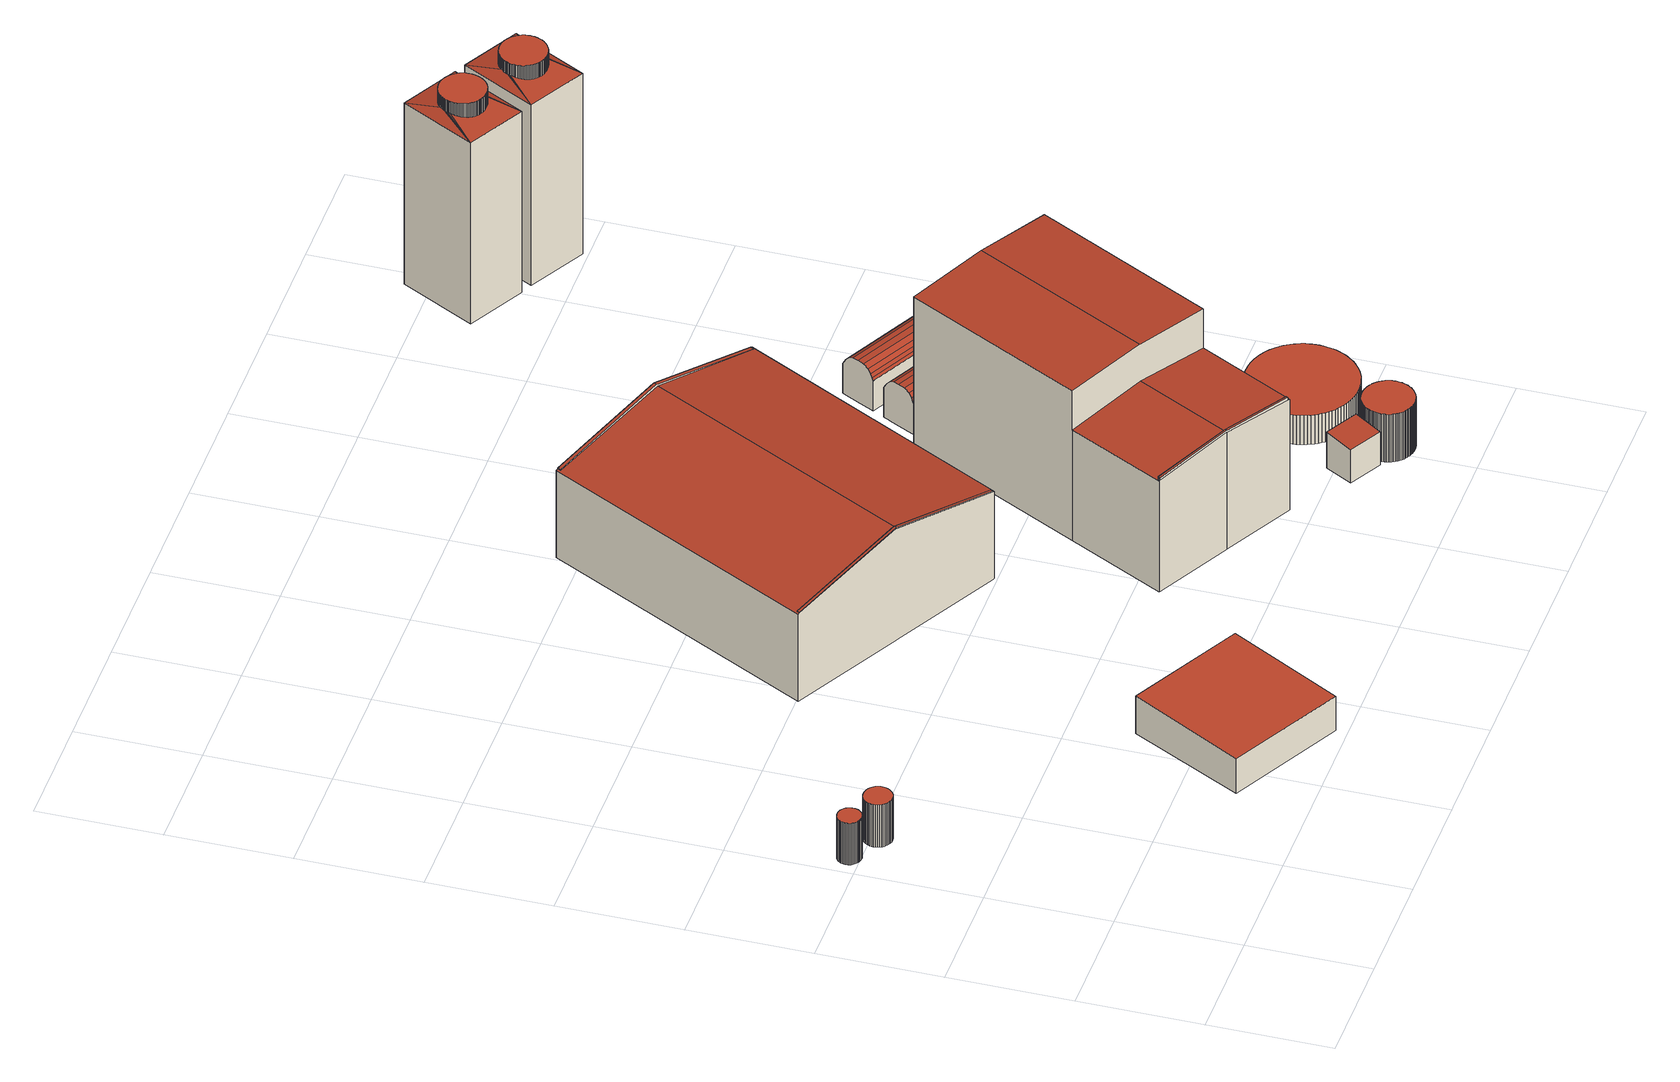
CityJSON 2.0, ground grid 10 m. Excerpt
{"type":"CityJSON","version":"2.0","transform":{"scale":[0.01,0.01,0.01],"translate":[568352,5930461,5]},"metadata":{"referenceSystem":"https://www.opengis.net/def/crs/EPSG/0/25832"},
"CityObjects":{
"building1":{"type":"Building","attributes":{"Grundfläche 2D":"2.774126","Grundhöhe NN":"5.499"},"geometry":[{"type":"Solid","lod":"3","boundaries":[[[[0,1,2,3,4,5,6,7,8,9,10,11,12,13,14,15,16,17,18,19,20,21,22,23,24,25,26,27,28,29,30,31,32,33,34,35,36,37,38,39,40,41,42,43,44,45,46,47,48,49]],[[50,51,5,4]],[[51,52,6,5]],[[52,53,7,6]],[[53,54,8,7]],[[55,50,4,3]],[[56,55,3,2]],[[54,57,9,8]],[[57,58,10,9]],[[58,59,11,10]],[[59,60,12,11]],[[60,61,13,12]],[[61,62,14,13]],[[62,63,15,14]],[[63,64,16,15]],[[64,65,17,16]],[[65,66,18,17]],[[66,67,19,18]],[[67,68,20,19]],[[68,69,21,20]],[[69,70,22,21]],[[70,71,23,22]],[[71,72,24,23]],[[72,73,25,24]],[[73,74,26,25]],[[74,75,27,26]],[[75,76,28,27]],[[76,77,29,28]],[[77,78,30,29]],[[78,79,31,30]],[[79,80,32,31]],[[80,81,33,32]],[[81,82,34,33]],[[82,83,35,34]],[[83,84,36,35]],[[84,85,37,36]],[[85,86,38,37]],[[86,87,39,38]],[[87,88,40,39]],[[88,89,41,40]],[[89,90,42,41]],[[90,91,43,42]],[[91,92,44,43]],[[92,93,45,44]],[[93,94,46,45]],[[94,95,47,46]],[[95,96,48,47]],[[96,97,49,48]],[[97,98,0,49]],[[98,99,1,0]],[[99,56,2,1]],[[95,94,93,92,91,90,89,88,87,86,85,84,83,82,81,80,79,78,77,76,75,74,73,72,71,70,69,68,67,66,65,64,63,62,61,60,59,58,57,54,53,52,51,50,55,56,99,98,97,96]]]],"semantics":{"surfaces":[{"type":"RoofSurface"},{"type":"WallSurface"},{"type":"GroundSurface"}],"values":[[0,1,1,1,1,1,1,1,1,1,1,1,1,1,1,1,1,1,1,1,1,1,1,1,1,1,1,1,1,1,1,1,1,1,1,1,1,1,1,1,1,1,1,1,1,1,1,1,1,1,1,2]]}}]},
"building2":{"type":"Building","attributes":{"Grundfläche 2D":"3.980240","Grundhöhe NN":"5.499"},"geometry":[{"type":"Solid","lod":"3","boundaries":[[[[100,101,102,103,104,105,106,107,108,109,110,111,112,113,114,115,116,117,118,119,120,121,122,123,124,125,126,127,128,129,130,131,132,133,134,135,136,137,138,139,140,141,142,143,144,145,146,147,148,149]],[[150,151,105,104]],[[151,152,106,105]],[[152,153,107,106]],[[153,154,108,107]],[[155,150,104,103]],[[156,157,102,101]],[[157,155,103,102]],[[154,158,109,108]],[[158,159,110,109]],[[159,160,111,110]],[[160,161,112,111]],[[161,162,113,112]],[[162,163,114,113]],[[163,164,115,114]],[[164,165,116,115]],[[165,166,117,116]],[[166,167,118,117]],[[167,168,119,118]],[[168,169,120,119]],[[169,170,121,120]],[[170,171,122,121]],[[171,172,123,122]],[[172,173,124,123]],[[173,174,125,124]],[[174,175,126,125]],[[175,176,127,126]],[[176,177,128,127]],[[177,178,129,128]],[[178,179,130,129]],[[179,180,131,130]],[[180,181,132,131]],[[181,182,133,132]],[[182,183,134,133]],[[183,184,135,134]],[[184,185,136,135]],[[185,186,137,136]],[[186,187,138,137]],[[187,188,139,138]],[[188,189,140,139]],[[189,190,141,140]],[[190,191,142,141]],[[191,192,143,142]],[[192,193,144,143]],[[193,194,145,144]],[[194,195,146,145]],[[195,196,147,146]],[[196,197,148,147]],[[197,198,149,148]],[[198,199,100,149]],[[199,156,101,100]],[[196,195,194,193,192,191,190,189,188,187,186,185,184,183,182,181,180,179,178,177,176,175,174,173,172,171,170,169,168,167,166,165,164,163,162,161,160,159,158,154,153,152,151,150,155,157,156,199,198,197]]]],"semantics":{"surfaces":[{"type":"RoofSurface"},{"type":"WallSurface"},{"type":"GroundSurface"}],"values":[[0,1,1,1,1,1,1,1,1,1,1,1,1,1,1,1,1,1,1,1,1,1,1,1,1,1,1,1,1,1,1,1,1,1,1,1,1,1,1,1,1,1,1,1,1,1,1,1,1,1,1,2]]}}]},
"building3":{"type":"Building","attributes":{"Grundfläche 2D":"108.499503","Grundhöhe NN":"5.353"},"geometry":[{"type":"Solid","lod":"3","boundaries":[[[[200,201,202,203]],[[204,205,203,202]],[[205,206,200,203]],[[206,207,201,200]],[[207,204,202,201]],[[207,206,205,204]]]],"semantics":{"surfaces":[{"type":"RoofSurface"},{"type":"WallSurface"},{"type":"GroundSurface"}],"values":[[0,1,1,1,1,2]]}}]},
"building4":{"type":"Building","attributes":{"Grundfläche 2D":"514.721057","Grundhöhe NN":"5.454"},"children":["building4-1","building4-2"],"geometry":[{"type":"Solid","lod":"3","boundaries":[[[[208,209,210,211,212,213,214,215,216,217]],[[218,219,217,216,215,214,220,221]],[[222,223,224,221,220,214,213,212,211,225,226]],[[218,221,224,227]],[[228,210,209,208,217,219,218,227,229]],[[211,210,228,225]],[[227,224,223,222,226,225,228,229]]]],"semantics":{"surfaces":[{"type":"RoofSurface"},{"type":"WallSurface"},{"type":"GroundSurface"}],"values":[[0,0,1,1,1,1,2]]}}]},
"building4-1":{"type":"BuildingInstallation","parents":["building4"],"geometry":[{"type":"MultiSurface","lod":"3","boundaries":[[[230,231,232,233]],[[234,235,236,233,237]],[[230,233,236]],[[212,213,214,220,234,237,233,232]],[[220,238,235,234]],[[239,240,231,230,236,235,238,215]],[[240,212,232,231]]],"semantics":{"surfaces":[{"type":"RoofSurface"},{"type":"WallSurface"}],"values":[0,0,0,1,1,1,1]}}]},
"building4-2":{"type":"BuildingInstallation","parents":["building4"],"geometry":[{"type":"MultiSurface","lod":"3","boundaries":[[[241,242,243,244]],[[245,246,242,241,247,248]],[[209,249,244,243]],[[250,248,247,241,244,249,216]],[[250,219,245,248]],[[246,245,219,217,208,209,243,242]]],"semantics":{"surfaces":[{"type":"RoofSurface"},{"type":"WallSurface"}],"values":[0,0,1,1,1,1]}}]},
"building5":{"type":"Building","attributes":{"Grundfläche 2D":"348.019200","Grundhöhe NN":"5.383"},"children":["building5-1"],"geometry":[{"type":"Solid","lod":"3","boundaries":[[[[251,252,253,254,255,256,257]],[[258,259,260,261,257,256,255]],[[262,263,264,265]],[[266,262,265,267,268]],[[261,268,267,265,264,252,251,257]],[[268,261,269,270,266]],[[263,262,266,270,271]],[[263,271,272,252,264]],[[253,252,272,273]],[[274,255,254,253,273,275]],[[276,260,259,258,255,274,277]],[[261,260,276,269]],[[270,269,276,277,274,275,273,272,271]]]],"semantics":{"surfaces":[{"type":"RoofSurface"},{"type":"WallSurface"},{"type":"GroundSurface"}],"values":[[0,0,0,0,1,1,1,1,1,1,1,1,2]]}}]},
"building5-1":{"type":"BuildingInstallation","parents":["building5"],"geometry":[{"type":"MultiSurface","lod":"3","boundaries":[[[278,279,280,281,282]],[[278,282,283]],[[284,278,283,285]],[[254,255,258,259,285,283,282,281]],[[259,286,284,285]],[[278,284,286,287]],[[278,287,256,279]],[[280,279,256,288]],[[288,254,281,280]]],"semantics":{"surfaces":[{"type":"RoofSurface"},{"type":"WallSurface"}],"values":[0,0,0,1,1,1,1,1,1]}}]},
"building6":{"type":"Building","attributes":{"Grundfläche 2D":"7.701813","Grundhöhe NN":"5.431"},"geometry":[{"type":"Solid","lod":"3","boundaries":[[[[289,290,291,292,293,294]],[[291,290,295,296]],[[292,291,296,297]],[[289,294,293,292,297,298]],[[290,289,298,295]],[[297,296,295,298]]]],"semantics":{"surfaces":[{"type":"RoofSurface"},{"type":"WallSurface"},{"type":"GroundSurface"}],"values":[[0,1,1,1,1,2]]}}]},
"building7":{"type":"Building","attributes":{"Grundfläche 2D":"13.019139","Grundhöhe NN":"5.458"},"geometry":[{"type":"Solid","lod":"3","boundaries":[[[[299,300,301,302,303,304,305,306,307,308,309,310,311,312,313,314,315,316,317,318,319,320,321,322,323,324,325,326,327,328,329,330,331,332,333,334,335,336,337,338,339,340,341,342,343,344,345,346,347,348,349,350,351,352,353,354,355,356,357,358,359,360,361,362,363,364,365,366,367,368,369,370,371,372,373,374,375,376,377,378,379,380,381,382,383,384,385,386,387,388,389,390,391,392,393,394,395,396,397,398]],[[399,400,303,302]],[[400,401,304,303]],[[401,402,305,304]],[[402,403,306,305]],[[404,405,395,394]],[[405,406,396,395]],[[406,407,397,396]],[[407,408,398,397]],[[408,409,299,398]],[[409,410,300,299]],[[411,399,302,301]],[[410,411,301,300]],[[403,412,307,306]],[[412,413,308,307]],[[413,414,309,308]],[[414,415,310,309]],[[415,416,311,310]],[[416,417,312,311]],[[417,418,313,312]],[[418,419,314,313]],[[419,420,315,314]],[[420,421,316,315]],[[421,422,317,316]],[[422,423,318,317]],[[423,424,319,318]],[[424,425,320,319]],[[425,426,321,320]],[[426,427,322,321]],[[427,428,323,322]],[[428,429,324,323]],[[429,430,325,324]],[[430,431,326,325]],[[431,432,327,326]],[[432,433,328,327]],[[433,434,329,328]],[[434,435,330,329]],[[435,436,331,330]],[[436,437,332,331]],[[437,438,333,332]],[[438,439,334,333]],[[439,440,335,334]],[[440,441,336,335]],[[441,442,337,336]],[[442,443,338,337]],[[443,444,339,338]],[[444,445,340,339]],[[445,446,341,340]],[[446,447,342,341]],[[447,448,343,342]],[[448,449,344,343]],[[449,450,345,344]],[[450,451,346,345]],[[451,452,347,346]],[[452,453,348,347]],[[453,454,349,348]],[[454,455,350,349]],[[455,456,351,350]],[[456,457,352,351]],[[457,458,353,352]],[[458,459,354,353]],[[459,460,355,354]],[[460,461,356,355]],[[461,462,357,356]],[[462,463,358,357]],[[463,464,359,358]],[[464,465,360,359]],[[465,466,361,360]],[[466,467,362,361]],[[467,468,363,362]],[[468,469,364,363]],[[469,470,365,364]],[[470,471,366,365]],[[471,472,367,366]],[[472,473,368,367]],[[473,474,369,368]],[[474,475,370,369]],[[475,476,371,370]],[[476,477,372,371]],[[477,478,373,372]],[[478,479,374,373]],[[479,480,375,374]],[[480,481,376,375]],[[481,482,377,376]],[[482,483,378,377]],[[483,484,379,378]],[[484,485,380,379]],[[485,486,381,380]],[[486,487,382,381]],[[487,488,383,382]],[[488,489,384,383]],[[489,490,385,384]],[[490,491,386,385]],[[491,492,387,386]],[[492,493,388,387]],[[493,494,389,388]],[[494,495,390,389]],[[495,496,391,390]],[[496,497,392,391]],[[497,498,393,392]],[[498,404,394,393]],[[406,405,404,498,497,496,495,494,493,492,491,490,489,488,487,486,485,484,483,482,481,480,479,478,477,476,475,474,473,472,471,470,469,468,467,466,465,464,463,462,461,460,459,458,457,456,455,454,453,452,451,450,449,448,447,446,445,444,443,442,441,440,439,438,437,436,435,434,433,432,431,430,429,428,427,426,425,424,423,422,421,420,419,418,417,416,415,414,413,412,403,402,401,400,399,411,410,409,408,407]]]],"semantics":{"surfaces":[{"type":"RoofSurface"},{"type":"WallSurface"},{"type":"GroundSurface"}],"values":[[0,1,1,1,1,1,1,1,1,1,1,1,1,1,1,1,1,1,1,1,1,1,1,1,1,1,1,1,1,1,1,1,1,1,1,1,1,1,1,1,1,1,1,1,1,1,1,1,1,1,1,1,1,1,1,1,1,1,1,1,1,1,1,1,1,1,1,1,1,1,1,1,1,1,1,1,1,1,1,1,1,1,1,1,1,1,1,1,1,1,1,1,1,1,1,1,1,1,1,1,1,2]]}}]},
"building8":{"type":"Building","attributes":{"Grundfläche 2D":"59.101547","Grundhöhe NN":"5.495"},"geometry":[{"type":"Solid","lod":"3","boundaries":[[[[499,500,501,502,503,504,505,506,507,508,509,510,511,512,513,514,515,516,517,518,519,520,521,522,523,524,525,526,527,528,529,530,531,532,533,534,535,536,537,538,539,540,541,542,543,544,545,546,547,548,549,550,551,552,553,554,555,556,557,558,559,560,561,562,563,564,565,566,567,568,569,570,571,572,573,574,575,576,577,578,579,580,581,582,583,584,585,586,587,588,589,590,591,592,593,594,595,596,597,598]],[[599,600,505,504]],[[600,601,506,505]],[[601,602,507,506]],[[603,604,595,594]],[[604,605,596,595]],[[605,606,597,596]],[[606,607,598,597]],[[607,608,499,598]],[[608,609,500,499]],[[609,610,501,500]],[[611,599,504,503]],[[610,612,502,501]],[[612,611,503,502]],[[602,613,508,507]],[[613,614,509,508]],[[614,615,510,509]],[[615,616,511,510]],[[616,617,512,511]],[[617,618,513,512]],[[618,619,514,513]],[[619,620,515,514]],[[620,621,516,515]],[[621,622,517,516]],[[622,623,518,517]],[[623,624,519,518]],[[624,625,520,519]],[[625,626,521,520]],[[626,627,522,521]],[[627,628,523,522]],[[628,629,524,523]],[[629,630,525,524]],[[630,631,526,525]],[[631,632,527,526]],[[632,633,528,527]],[[633,634,529,528]],[[634,635,530,529]],[[635,636,531,530]],[[636,637,532,531]],[[637,638,533,532]],[[638,639,534,533]],[[639,640,535,534]],[[640,641,536,535]],[[641,642,537,536]],[[642,643,538,537]],[[643,644,539,538]],[[644,645,540,539]],[[645,646,541,540]],[[646,647,542,541]],[[647,648,543,542]],[[648,649,544,543]],[[649,650,545,544]],[[650,651,546,545]],[[651,652,547,546]],[[652,653,548,547]],[[653,654,549,548]],[[654,655,550,549]],[[655,656,551,550]],[[656,657,552,551]],[[657,658,553,552]],[[658,659,554,553]],[[659,660,555,554]],[[660,661,556,555]],[[661,662,557,556]],[[662,663,558,557]],[[663,664,559,558]],[[664,665,560,559]],[[665,666,561,560]],[[666,667,562,561]],[[667,668,563,562]],[[668,669,564,563]],[[669,670,565,564]],[[670,671,566,565]],[[671,672,567,566]],[[672,673,568,567]],[[673,674,569,568]],[[674,675,570,569]],[[675,676,571,570]],[[676,677,572,571]],[[677,678,573,572]],[[678,679,574,573]],[[679,680,575,574]],[[680,681,576,575]],[[681,682,577,576]],[[682,683,578,577]],[[683,684,579,578]],[[684,685,580,579]],[[685,686,581,580]],[[686,687,582,581]],[[687,688,583,582]],[[688,689,584,583]],[[689,690,585,584]],[[690,691,586,585]],[[691,692,587,586]],[[692,693,588,587]],[[693,694,589,588]],[[694,695,590,589]],[[695,696,591,590]],[[696,697,592,591]],[[697,698,593,592]],[[698,603,594,593]],[[605,604,603,698,697,696,695,694,693,692,691,690,689,688,687,686,685,684,683,682,681,680,679,678,677,676,675,674,673,672,671,670,669,668,667,666,665,664,663,662,661,660,659,658,657,656,655,654,653,652,651,650,649,648,647,646,645,644,643,642,641,640,639,638,637,636,635,634,633,632,631,630,629,628,627,626,625,624,623,622,621,620,619,618,617,616,615,614,613,602,601,600,599,611,612,610,609,608,607,606]]]],"semantics":{"surfaces":[{"type":"RoofSurface"},{"type":"WallSurface"},{"type":"GroundSurface"}],"values":[[0,1,1,1,1,1,1,1,1,1,1,1,1,1,1,1,1,1,1,1,1,1,1,1,1,1,1,1,1,1,1,1,1,1,1,1,1,1,1,1,1,1,1,1,1,1,1,1,1,1,1,1,1,1,1,1,1,1,1,1,1,1,1,1,1,1,1,1,1,1,1,1,1,1,1,1,1,1,1,1,1,1,1,1,1,1,1,1,1,1,1,1,1,1,1,1,1,1,1,1,1,2]]}}]},
"building9":{"type":"Building","attributes":{"Grundfläche 2D":"37.816611","Grundhöhe NN":"5.383"},"geometry":[{"type":"Solid","lod":"3","boundaries":[[[[699,700,701,702]],[[703,699,702,704]],[[705,703,704,706]],[[707,705,706,708]],[[709,707,708,710]],[[711,709,710,712]],[[713,711,712,714]],[[715,713,714,716]],[[717,718,715,716,719,720]],[[721,722,723,724,720,719,716,714,712,710,708,706,704,702,701,725,726]],[[717,720,724,727]],[[728,729,730,731,732,700,699,703,705,707,709,711,713,715,718,717,727,733]],[[701,700,732,725]],[[730,729,728,733,727,724,723,722,721,726,725,732,731]]]],"semantics":{"surfaces":[{"type":"RoofSurface"},{"type":"WallSurface"},{"type":"GroundSurface"}],"values":[[0,0,0,0,0,0,0,0,0,1,1,1,1,2]]}}]},
"building10":{"type":"Building","attributes":{"Grundfläche 2D":"37.813621","Grundhöhe NN":"5.383"},"geometry":[{"type":"Solid","lod":"3","boundaries":[[[[734,735,736,737]],[[735,738,739,736]],[[738,740,741,739]],[[740,742,743,741]],[[742,744,745,743]],[[744,746,747,745]],[[746,748,749,747]],[[748,750,751,749]],[[752,753,754,755,751,750]],[[756,757,758,759,760,753,752,750,748,746,744,742,740,738,735,734,761,762]],[[754,753,760,763]],[[764,765,766,767,768,769,737,736,739,741,743,745,747,749,751,755,754,763,770]],[[734,737,769,761]],[[767,766,765,764,770,763,760,759,758,757,756,762,761,769,768]]]],"semantics":{"surfaces":[{"type":"RoofSurface"},{"type":"WallSurface"},{"type":"GroundSurface"}],"values":[[0,0,0,0,0,0,0,0,0,1,1,1,1,2]]}}]},
"building11":{"type":"Building","attributes":{"Grundfläche 2D":"36.872814","Grundhöhe NN":"5.596"},"geometry":[{"type":"Solid","lod":"3","boundaries":[[[[771,772,773,774,775,776,777,778,779,780,781,782,783,784,785,786,787,788,789,790,791,792,793,794,795,796,797,798,799,800,801,802,803,804,805,806,807,808,809,810,811,812,813,814,815,816,817,818,819,820,821,822,823,824,825,826,827,828,829,830,831,832,833,834,835,836,837,838,839,840,841,842,843,844,845,846,847,848,849,850,851,852,853,854,855,856,857,858,859,860,861,862,863,864,865,866,867,868,869,870,871,872,873]],[[874,875,876]],[[877,878,879,880,881,882,883,884,885,886,887,888,889,890,891,892,893,894,895,896,897,898,899,900,901,902,903,904,905,906,907,908,909,910,911,912,913,914,915,874,876,916]],[[917,915,914,918]],[[915,917,919]],[[915,919,920]],[[921,922,923,924,925,915,920,926]],[[927,928,929,930,931,932,933,875,874,934,935]],[[936,937,938,939,934,940,941]],[[942,943,934,939,944]],[[934,943,935]],[[945,946,947,948,949,950,951,952,953,954,955,956,957,958,959,960,961,962,963,964,965,966,967,968,969,970,971,972,973,974,975,976,977,978,979,980,981,940,934,925,924,982]],[[889,888,776,775]],[[888,887,777,776]],[[887,886,778,777]],[[886,885,779,778]],[[885,884,780,779]],[[884,883,781,780]],[[883,882,782,781]],[[882,881,783,782]],[[881,880,784,783]],[[880,879,785,784]],[[879,878,786,785]],[[891,890,774,773]],[[890,889,775,774]],[[878,877,787,786]],[[877,916,788,787]],[[916,876,789,788]],[[933,791,790,789,876,875]],[[933,932,792,791]],[[932,931,793,792]],[[931,930,794,793]],[[930,929,795,794]],[[929,928,796,795]],[[928,927,797,796]],[[927,935,798,797]],[[935,943,942,800,799,798]],[[942,944,801,800]],[[944,939,802,801]],[[939,938,803,802]],[[938,937,804,803]],[[937,936,805,804]],[[936,941,806,805]],[[940,981,807,806,941]],[[981,980,808,807]],[[980,979,809,808]],[[979,978,810,809]],[[978,977,811,810]],[[977,976,812,811]],[[976,975,813,812]],[[975,974,814,813]],[[974,973,815,814]],[[973,972,816,815]],[[972,971,817,816]],[[971,970,818,817]],[[970,969,819,818]],[[969,968,820,819]],[[968,967,821,820]],[[967,966,822,821]],[[966,965,823,822]],[[965,964,824,823]],[[964,963,825,824]],[[963,962,826,825]],[[962,961,827,826]],[[961,960,828,827]],[[960,959,829,828]],[[830,829,959,958]],[[958,957,831,830]],[[957,956,832,831]],[[956,955,833,832]],[[955,954,834,833]],[[954,953,835,834]],[[953,952,836,835]],[[952,951,837,836]],[[951,950,838,837]],[[950,949,839,838]],[[949,948,840,839]],[[948,947,841,840]],[[947,946,842,841]],[[946,945,843,842]],[[945,982,844,843]],[[845,844,982,924,923]],[[923,922,846,845]],[[922,921,847,846]],[[921,926,848,847]],[[926,920,849,848]],[[920,919,850,849]],[[919,917,851,850]],[[917,918,852,851]],[[918,914,913,854,853,852]],[[913,912,855,854]],[[912,911,856,855]],[[911,910,857,856]],[[910,909,858,857]],[[909,908,859,858]],[[908,907,860,859]],[[907,906,861,860]],[[906,905,862,861]],[[905,904,863,862]],[[904,903,864,863]],[[903,902,865,864]],[[902,901,866,865]],[[901,900,867,866]],[[900,899,868,867]],[[869,868,899,898]],[[898,897,870,869]],[[897,896,871,870]],[[896,895,872,871]],[[895,894,873,872]],[[894,893,771,873]],[[893,892,772,771]],[[892,891,773,772]],[[983,984,874,915]],[[984,985,934,874]],[[985,986,925,934]],[[986,983,915,925]],[[986,985,984,983]]]],"semantics":{"surfaces":[{"type":"RoofSurface"},{"type":"WallSurface"},{"type":"GroundSurface"}],"values":[[0,0,0,0,0,0,0,0,0,0,0,0,1,1,1,1,1,1,1,1,1,1,1,1,1,1,1,1,1,1,1,1,1,1,1,1,1,1,1,1,1,1,1,1,1,1,1,1,1,1,1,1,1,1,1,1,1,1,1,1,1,1,1,1,1,1,1,1,1,1,1,1,1,1,1,1,1,1,1,1,1,1,1,1,1,1,1,1,1,1,1,1,1,1,1,1,1,1,1,1,1,1,1,1,1,1,1,1,1,1,1,1,1,1,1,1,2]]}}]},
"building12":{"type":"Building","attributes":{"Grundfläche 2D":"36.871038","Grundhöhe NN":"5.655"},"geometry":[{"type":"Solid","lod":"3","boundaries":[[[[987,988,989,990,991,992,993,994,995,996,997,998,999,1000,1001,1002,1003,1004,1005,1006,1007,1008,1009,1010,1011,1012,1013,1014,1015,1016,1017,1018,1019,1020,1021,1022,1023,1024,1025,1026,1027,1028,1029,1030,1031,1032,1033,1034,1035,1036,1037,1038,1039,1040,1041,1042,1043,1044,1045,1046,1047,1048,1049,1050,1051,1052,1053,1054,1055,1056,1057,1058,1059,1060,1061,1062,1063,1064,1065,1066,1067,1068,1069,1070,1071,1072,1073,1074,1075,1076,1077,1078,1079,1080,1081,1082,1083,1084,1085,1086,1087,1088,1089,1090]],[[1091,1092,1093]],[[1094,1095,1096,1097,1098,1099,1100,1101,1102,1103,1104,1105,1106,1107,1108,1109,1110,1111,1112,1113,1114,1115,1116,1117,1118,1119,1120,1121,1122,1123,1124,1125,1126,1127,1128,1129,1130,1131,1132,1091,1093,1133]],[[1134,1135,1136,1137,1138,1139,1140,1132,1141]],[[1142,1132,1131,1143]],[[1132,1142,1141]],[[1144,1145,1146,1147,1148,1149,1150,1092,1091,1151,1152]],[[1153,1154,1155,1156,1157,1158,1159,1151,1160,1161]],[[1151,1159,1152]],[[1162,1163,1164,1165,1166,1167,1168,1169,1170,1171,1172,1173,1174,1175,1176,1177,1178,1179,1180,1181,1182,1183,1184,1185,1186,1187,1188,1189,1190,1191,1192,1193,1194,1195,1196,1197,1198,1199,1160,1151,1140,1139]],[[1106,1105,992,991]],[[1105,1104,993,992]],[[1104,1103,994,993]],[[1103,1102,995,994]],[[1102,1101,996,995]],[[1101,1100,997,996]],[[1100,1099,998,997]],[[1099,1098,999,998]],[[1098,1097,1000,999]],[[1097,1096,1001,1000]],[[1096,1095,1002,1001]],[[1108,1107,990,989]],[[1107,1106,991,990]],[[1095,1094,1003,1002]],[[1094,1133,1004,1003]],[[1133,1093,1005,1004]],[[1150,1007,1006,1005,1093,1092]],[[1150,1149,1008,1007]],[[1149,1148,1009,1008]],[[1148,1147,1010,1009]],[[1147,1146,1011,1010]],[[1146,1145,1012,1011]],[[1145,1144,1013,1012]],[[1144,1152,1014,1013]],[[1152,1159,1158,1016,1015,1014]],[[1158,1157,1017,1016]],[[1157,1156,1018,1017]],[[1156,1155,1019,1018]],[[1155,1154,1020,1019]],[[1154,1153,1021,1020]],[[1153,1161,1022,1021]],[[1160,1199,1023,1022,1161]],[[1199,1198,1024,1023]],[[1198,1197,1025,1024]],[[1197,1196,1026,1025]],[[1196,1195,1027,1026]],[[1195,1194,1028,1027]],[[1194,1193,1029,1028]],[[1193,1192,1030,1029]],[[1192,1191,1031,1030]],[[1191,1190,1032,1031]],[[1190,1189,1033,1032]],[[1189,1188,1034,1033]],[[1188,1187,1035,1034]],[[1187,1186,1036,1035]],[[1186,1185,1037,1036]],[[1185,1184,1038,1037]],[[1184,1183,1039,1038]],[[1183,1182,1040,1039]],[[1182,1181,1041,1040]],[[1181,1180,1042,1041]],[[1180,1179,1043,1042]],[[1179,1178,1044,1043]],[[1178,1177,1045,1044]],[[1046,1045,1177,1176]],[[1176,1175,1047,1046]],[[1175,1174,1048,1047]],[[1174,1173,1049,1048]],[[1173,1172,1050,1049]],[[1172,1171,1051,1050]],[[1171,1170,1052,1051]],[[1170,1169,1053,1052]],[[1169,1168,1054,1053]],[[1168,1167,1055,1054]],[[1167,1166,1056,1055]],[[1166,1165,1057,1056]],[[1165,1164,1058,1057]],[[1164,1163,1059,1058]],[[1163,1162,1060,1059]],[[1138,1062,1061,1060,1162,1139]],[[1138,1137,1063,1062]],[[1137,1136,1064,1063]],[[1136,1135,1065,1064]],[[1135,1134,1066,1065]],[[1134,1141,1067,1066]],[[1141,1142,1068,1067]],[[1142,1143,1069,1068]],[[1143,1131,1130,1071,1070,1069]],[[1130,1129,1072,1071]],[[1129,1128,1073,1072]],[[1128,1127,1074,1073]],[[1127,1126,1075,1074]],[[1126,1125,1076,1075]],[[1125,1124,1077,1076]],[[1124,1123,1078,1077]],[[1123,1122,1079,1078]],[[1122,1121,1080,1079]],[[1121,1120,1081,1080]],[[1120,1119,1082,1081]],[[1119,1118,1083,1082]],[[1118,1117,1084,1083]],[[1117,1116,1085,1084]],[[1086,1085,1116,1115]],[[1115,1114,1087,1086]],[[1114,1113,1088,1087]],[[1113,1112,1089,1088]],[[1112,1111,1090,1089]],[[1111,1110,987,1090]],[[1110,1109,988,987]],[[1109,1108,989,988]],[[1200,1201,1091,1132]],[[1201,1202,1151,1091]],[[1202,1203,1140,1151]],[[1203,1200,1132,1140]],[[1203,1202,1201,1200]]]],"semantics":{"surfaces":[{"type":"RoofSurface"},{"type":"WallSurface"},{"type":"GroundSurface"}],"values":[[0,0,0,0,0,0,0,0,0,0,1,1,1,1,1,1,1,1,1,1,1,1,1,1,1,1,1,1,1,1,1,1,1,1,1,1,1,1,1,1,1,1,1,1,1,1,1,1,1,1,1,1,1,1,1,1,1,1,1,1,1,1,1,1,1,1,1,1,1,1,1,1,1,1,1,1,1,1,1,1,1,1,1,1,1,1,1,1,1,1,1,1,1,1,1,1,1,1,1,1,1,1,1,1,1,1,1,1,1,1,1,1,1,1,2]]}}]}
},
"vertices":[
[231,3160,435],[221,3167,435],[210,3172,435],[199,3175,435],[187,3178,435],[176,3178,435],[164,3178,435],[152,3175,435],[141,3172,435],[130,3167,435],[120,3160,435],[111,3153,435],[103,3144,435],[96,3135,435],[90,3124,435],[86,3113,435],[83,3102,435],[82,3090,435],[82,3078,435],[83,3067,435],[86,3055,435],[90,3044,435],[96,3034,435],[103,3024,435],[111,3016,435],[120,3008,435],[130,3002,435],[141,2997,435],[152,2993,435],[164,2991,435],[176,2990,435],[187,2991,435],[199,2993,435],[210,2997,435],[221,3002,435],[231,3008,435],[240,3016,435],[248,3024,435],[255,3034,435],[261,3044,435],[265,3055,435],[268,3067,435],[269,3078,435],[269,3090,435],[268,3102,435],[265,3113,435],[261,3124,435],[255,3135,435],[248,3144,435],[240,3153,435],[187,3178,50],[176,3178,50],[164,3178,50],[152,3175,50],[141,3172,50],[199,3175,50],[210,3172,50],[130,3167,50],[120,3160,50],[111,3153,50],[103,3144,50],[96,3135,50],[90,3124,50],[86,3113,50],[83,3102,50],[82,3090,50],[82,3078,50],[83,3067,50],[86,3055,50],[90,3044,50],[96,3034,50],[103,3024,50],[111,3016,50],[120,3008,50],[130,3002,50],[141,2997,50],[152,2993,50],[164,2991,50],[176,2990,50],[187,2991,50],[199,2993,50],[210,2997,50],[221,3002,50],[231,3008,50],[240,3016,50],[248,3024,50],[255,3034,50],[261,3044,50],[265,3055,50],[268,3067,50],[269,3078,50],[269,3090,50],[268,3102,50],[265,3113,50],[261,3124,50],[255,3135,50],[248,3144,50],[240,3153,50],[231,3160,50],[221,3167,50],
[519,3042,441],[506,3049,441],[493,3055,441],[480,3059,441],[466,3061,441],[451,3061,441],[437,3059,441],[424,3056,441],[410,3051,441],[398,3045,441],[386,3036,441],[376,3027,441],[367,3016,441],[359,3004,441],[353,2992,441],[348,2978,441],[345,2964,441],[344,2950,441],[344,2936,441],[347,2922,441],[351,2909,441],[357,2896,441],[364,2884,441],[373,2873,441],[383,2863,441],[394,2854,441],[407,2847,441],[420,2842,441],[433,2838,441],[447,2836,441],[461,2836,441],[476,2837,441],[489,2841,441],[503,2846,441],[515,2852,441],[527,2860,441],[537,2870,441],[546,2880,441],[554,2892,441],[560,2905,441],[565,2918,441],[568,2932,441],[569,2946,441],[569,2960,441],[566,2974,441],[562,2988,441],[556,3001,441],[549,3013,441],[540,3024,441],[530,3034,441],[466,3061,50],[451,3061,50],[437,3059,50],[424,3056,50],[410,3051,50],[480,3059,50],[506,3049,50],[493,3055,50],[398,3045,50],[386,3036,50],[376,3027,50],[367,3016,50],[359,3004,50],[353,2992,50],[348,2978,50],[345,2964,50],[344,2950,50],[344,2936,50],[347,2922,50],[351,2909,50],[357,2896,50],[364,2884,50],[373,2873,50],[383,2863,50],[394,2854,50],[407,2847,50],[420,2842,50],[433,2838,50],[447,2836,50],[461,2836,50],[476,2837,50],[489,2841,50],[503,2846,50],[515,2852,50],[527,2860,50],[537,2870,50],[546,2880,50],[554,2892,50],[560,2905,50],[565,2918,50],[568,2932,50],[569,2946,50],[569,2960,50],[566,2974,50],[562,2988,50],[556,3001,50],[549,3013,50],[540,3024,50],[530,3034,50],[519,3042,50],
[1744,582,353],[2678,96,353],[3154,1011,385],[2220,1496,385],[3154,1011,35],[2220,1496,35],[1744,582,35],[2678,96,35],
[3935,5708,1079],[3036,6179,860],[3021,6187,856],[1867,3982,856],[1881,3974,860],[2787,3500,1081],[2790,3498,1081],[2802,3521,1081],[3931,5678,1081],[3944,5703,1081],[4854,5228,856],[4838,5236,860],[3687,3029,860],[3699,3023,856],[2790,3498,45],[3687,3029,45],[3699,3023,45],[1867,3982,45],[2787,3500,45],[4854,5228,45],[3021,6187,45],[3036,6179,45],
[2799,3523,1088],[1893,3997,866],[1881,3974,866],[2787,3500,1088],[3687,3029,866],[3698,3052,866],[2802,3521,1087],[2790,3498,1087],[3698,3052,860],[2799,3523,1081],[1893,3997,860],
[3922,5682,1097],[3935,5708,1097],[3036,6179,866],[3022,6153,866],[4838,5236,866],[3944,5703,1095],[3931,5678,1095],[4825,5210,866],[3022,6153,860],[4825,5210,860],
[4942,2276,1125],[4311,2606,1066],[3899,1818,1066],[3911,1812,1067],[4534,1487,1125],[4542,1503,1125],[4946,2275,1125],[4538,1484,1125],[5105,1188,1068],[5123,1179,1066],[5535,1967,1066],[5697,3721,1466],[5066,4051,1428],[4311,2606,1428],[4942,2276,1466],[6290,3412,1428],[4946,2275,1466],[5535,1967,1428],[5535,1967,38],[6290,3412,38],[5066,4051,38],[4311,2606,38],[3899,1818,38],[4534,1487,38],[3911,1812,38],[5123,1179,38],[4538,1484,38],
[4546,1501,1144],[4542,1503,1144],[3919,1828,1094],[3911,1812,1094],[4534,1487,1144],[4538,1484,1144],[5114,1204,1094],[5105,1188,1094],[5114,1204,1068],[4546,1501,1125],[3919,1828,1067],
[5948,916,378],[5679,1061,378],[5559,839,347],[5828,694,347],[5879,788,360],[5903,833,367],[5679,1061,43],[5559,839,43],[5828,694,43],[5948,916,43],
[5936,857,488],[5927,848,488],[5918,839,488],[5910,829,488],[5902,819,488],[5895,808,488],[5889,797,488],[5884,785,488],[5879,773,488],[5875,761,488],[5872,749,488],[5869,736,488],[5868,724,488],[5867,711,488],[5867,698,488],[5868,685,488],[5869,673,488],[5871,660,488],[5875,648,488],[5879,635,488],[5883,624,488],[5889,612,488],[5895,601,488],[5902,590,488],[5909,579,488],[5917,570,488],[5926,560,488],[5935,551,488],[5945,543,488],[5955,536,488],[5966,529,488],[5977,523,488],[5989,517,488],[6001,512,488],[6013,508,488],[6025,505,488],[6038,503,488],[6051,501,488],[6063,500,488],[6076,500,488],[6089,501,488],[6102,503,488],[6114,505,488],[6127,508,488],[6139,512,488],[6151,517,488],[6162,522,488],[6173,528,488],[6184,535,488],[6195,542,488],[6205,550,488],[6214,559,488],[6223,568,488],[6231,578,488],[6238,589,488],[6245,600,488],[6252,611,488],[6257,622,488],[6262,634,488],[6266,646,488],[6269,659,488],[6271,671,488],[6273,684,488],[6274,697,488],[6274,709,488],[6273,722,488],[6272,735,488],[6269,747,488],[6266,760,488],[6262,772,488],[6257,784,488],[6252,796,488],[6246,807,488],[6239,818,488],[6232,828,488],[6224,838,488],[6215,847,488],[6206,856,488],[6196,864,488],[6185,872,488],[6175,879,488],[6164,885,488],[6152,890,488],[6140,895,488],[6128,899,488],[6116,902,488],[6103,905,488],[6090,906,488],[6078,907,488],[6065,907,488],[6052,907,488],[6039,905,488],[6027,903,488],[6014,900,488],[6002,896,488],[5990,891,488],[5979,886,488],[5967,879,488],[5956,872,488],[5946,865,488],[5910,829,46],[5902,819,46],[5895,808,46],[5889,797,46],[5884,785,46],[5990,891,46],[5979,886,46],[5967,879,46],[5956,872,46],[5946,865,46],[5936,857,46],[5927,848,46],[5918,839,46],[5879,773,46],[5875,761,46],[5872,749,46],[5869,736,46],[5868,724,46],[5867,711,46],[5867,698,46],[5868,685,46],[5869,673,46],[5871,660,46],[5875,648,46],[5879,635,46],[5883,624,46],[5889,612,46],[5895,601,46],[5902,590,46],[5909,579,46],[5917,570,46],[5926,560,46],[5935,551,46],[5945,543,46],[5955,536,46],[5966,529,46],[5977,523,46],[5989,517,46],[6001,512,46],[6013,508,46],[6025,505,46],[6038,503,46],[6051,501,46],[6063,500,46],[6076,500,46],[6089,501,46],[6102,503,46],[6114,505,46],[6127,508,46],[6139,512,46],[6151,517,46],[6162,522,46],[6173,528,46],[6184,535,46],[6195,542,46],[6205,550,46],[6214,559,46],[6223,568,46],[6231,578,46],[6238,589,46],[6245,600,46],[6252,611,46],[6257,622,46],[6262,634,46],[6266,646,46],[6269,659,46],[6271,671,46],[6273,684,46],[6274,697,46],[6274,709,46],[6273,722,46],[6272,735,46],[6269,747,46],[6266,760,46],[6262,772,46],[6257,784,46],[6252,796,46],[6246,807,46],[6239,818,46],[6232,828,46],[6224,838,46],[6215,847,46],[6206,856,46],[6196,864,46],[6185,872,46],[6175,879,46],[6164,885,46],[6152,890,46],[6140,895,46],[6128,899,46],[6116,902,46],[6103,905,46],[6090,906,46],[6078,907,46],[6065,907,46],[6052,907,46],[6039,905,46],[6027,903,46],[6014,900,46],[6002,896,46],
[6030,1770,319],[6009,1752,319],[5990,1733,319],[5971,1713,319],[5955,1691,319],[5939,1669,319],[5925,1645,319],[5913,1621,319],[5902,1596,319],[5892,1571,319],[5885,1545,319],[5879,1518,319],[5874,1491,319],[5871,1464,319],[5870,1437,319],[5871,1409,319],[5874,1382,319],[5878,1355,319],[5884,1329,319],[5891,1302,319],[5900,1277,319],[5911,1252,319],[5923,1227,319],[5937,1204,319],[5952,1181,319],[5969,1160,319],[5986,1139,319],[6006,1120,319],[6026,1101,319],[6047,1085,319],[6070,1069,319],[6093,1055,319],[6118,1043,319],[6143,1032,319],[6168,1022,319],[6194,1015,319],[6221,1009,319],[6248,1004,319],[6275,1001,319],[6302,1000,319],[6329,1001,319],[6356,1004,319],[6383,1008,319],[6410,1014,319],[6436,1021,319],[6462,1030,319],[6487,1041,319],[6511,1053,319],[6535,1067,319],[6558,1082,319],[6579,1099,319],[6600,1117,319],[6619,1136,319],[6637,1156,319],[6654,1178,319],[6669,1200,319],[6683,1223,319],[6696,1248,319],[6707,1273,319],[6716,1298,319],[6724,1324,319],[6730,1351,319],[6734,1378,319],[6737,1405,319],[6738,1432,319],[6738,1459,319],[6735,1487,319],[6731,1513,319],[6725,1540,319],[6718,1566,319],[6709,1592,319],[6698,1617,319],[6686,1642,319],[6672,1665,319],[6657,1688,319],[6640,1709,319],[6622,1730,319],[6603,1749,319],[6583,1767,319],[6561,1784,319],[6539,1800,319],[6515,1813,319],[6491,1826,319],[6466,1837,319],[6441,1846,319],[6414,1854,319],[6388,1860,319],[6361,1865,319],[6334,1867,319],[6307,1868,319],[6279,1868,319],[6252,1865,319],[6225,1861,319],[6199,1855,319],[6172,1848,319],[6147,1839,319],[6122,1828,319],[6097,1816,319],[6074,1802,319],[6051,1787,319],[5939,1669,50],[5925,1645,50],[5913,1621,50],[5902,1596,50],[6147,1839,50],[6122,1828,50],[6097,1816,50],[6074,1802,50],[6051,1787,50],[6030,1770,50],[6009,1752,50],[5990,1733,50],[5955,1691,50],[5971,1713,50],[5892,1571,50],[5885,1545,50],[5879,1518,50],[5874,1491,50],[5871,1464,50],[5870,1437,50],[5871,1409,50],[5874,1382,50],[5878,1355,50],[5884,1329,50],[5891,1302,50],[5900,1277,50],[5911,1252,50],[5923,1227,50],[5937,1204,50],[5952,1181,50],[5969,1160,50],[5986,1139,50],[6006,1120,50],[6026,1101,50],[6047,1085,50],[6070,1069,50],[6093,1055,50],[6118,1043,50],[6143,1032,50],[6168,1022,50],[6194,1015,50],[6221,1009,50],[6248,1004,50],[6275,1001,50],[6302,1000,50],[6329,1001,50],[6356,1004,50],[6383,1008,50],[6410,1014,50],[6436,1021,50],[6462,1030,50],[6487,1041,50],[6511,1053,50],[6535,1067,50],[6558,1082,50],[6579,1099,50],[6600,1117,50],[6619,1136,50],[6637,1156,50],[6654,1178,50],[6669,1200,50],[6683,1223,50],[6696,1248,50],[6707,1273,50],[6716,1298,50],[6724,1324,50],[6730,1351,50],[6734,1378,50],[6737,1405,50],[6738,1432,50],[6738,1459,50],[6735,1487,50],[6731,1513,50],[6725,1540,50],[6718,1566,50],[6709,1592,50],[6698,1617,50],[6686,1642,50],[6672,1665,50],[6657,1688,50],[6640,1709,50],[6622,1730,50],[6603,1749,50],[6583,1767,50],[6561,1784,50],[6539,1800,50],[6515,1813,50],[6491,1826,50],[6466,1837,50],[6441,1846,50],[6414,1854,50],[6388,1860,50],[6361,1865,50],[6334,1867,50],[6307,1868,50],[6279,1868,50],[6252,1865,50],[6225,1861,50],[6199,1855,50],[6172,1848,50],
[5205,4098,338],[5200,4088,313],[6286,3533,313],[6291,3543,338],[5211,4109,369],[6297,3554,369],[5224,4133,397],[6309,3579,397],[5243,4172,422],[6329,3617,422],[5270,4225,425],[6356,3670,425],[5293,4269,422],[6379,3714,422],[5311,4304,397],[6397,3750,397],[5326,4333,369],[6412,3778,369],[5341,4364,313],[5334,4350,338],[6420,3795,338],[6427,3809,313],[6329,3617,38],[6397,3750,38],[6412,3778,38],[6427,3809,38],[6286,3533,38],[6291,3543,38],[5341,4364,38],[5326,4333,38],[5311,4304,38],[5211,4109,38],[5205,4098,38],[5200,4088,38],[5334,4350,38],
[6476,3904,313],[6481,3914,338],[5395,4469,338],[5390,4459,313],[6487,3926,369],[5401,4480,369],[6500,3950,397],[5414,4505,397],[6519,3988,422],[5433,4543,422],[6546,4042,425],[5460,4596,425],[6569,4086,422],[5483,4641,422],[6587,4121,397],[5501,4676,397],[6602,4150,369],[5516,4705,369],[6610,4167,338],[6617,4180,313],[5531,4735,313],[5524,4722,338],[6569,4086,38],[6587,4121,38],[6602,4150,38],[6610,4167,38],[6617,4180,38],[6476,3904,38],[6487,3926,38],[5531,4735,38],[5516,4705,38],[5501,4676,38],[5433,4543,38],[5414,4505,38],[5401,4480,38],[5390,4459,38],[5524,4722,38],
[5822,7610,1916],[5832,7604,1916],[5842,7599,1916],[5853,7595,1916],[5864,7591,1916],[5875,7588,1916],[5887,7586,1916],[5898,7585,1916],[5910,7584,1916],[5921,7584,1916],[5933,7585,1916],[5944,7586,1916],[5956,7588,1916],[5967,7591,1916],[5978,7595,1916],[5989,7599,1916],[5999,7604,1916],[6010,7609,1916],[6019,7615,1916],[6022,7617,1916],[6029,7622,1916],[6038,7629,1916],[6046,7637,1916],[6054,7646,1916],[6062,7655,1916],[6069,7664,1916],[6075,7674,1916],[6080,7684,1916],[6082,7687,1916],[6085,7694,1916],[6090,7705,1916],[6093,7716,1916],[6096,7727,1916],[6098,7739,1916],[6100,7750,1916],[6101,7762,1916],[6101,7774,1916],[6100,7785,1916],[6099,7796,1916],[6097,7808,1916],[6094,7819,1916],[6090,7830,1916],[6086,7841,1916],[6081,7851,1916],[6076,7862,1916],[6069,7872,1916],[6063,7881,1916],[6055,7890,1916],[6047,7898,1916],[6039,7906,1916],[6030,7914,1916],[6021,7921,1916],[6011,7927,1916],[6001,7933,1916],[5990,7938,1916],[5980,7942,1916],[5969,7946,1916],[5957,7948,1916],[5946,7951,1916],[5934,7952,1916],[5923,7953,1916],[5911,7953,1916],[5900,7952,1916],[5888,7951,1916],[5877,7949,1916],[5866,7946,1916],[5855,7942,1916],[5844,7938,1916],[5833,7933,1916],[5823,7928,1916],[5813,7922,1916],[5804,7915,1916],[5795,7907,1916],[5786,7900,1916],[5778,7891,1916],[5771,7882,1916],[5764,7873,1916],[5758,7863,1916],[5752,7853,1916],[5747,7842,1916],[5743,7832,1916],[5739,7821,1916],[5737,7812,1916],[5736,7809,1916],[5734,7798,1916],[5733,7787,1916],[5732,7775,1916],[5732,7763,1916],[5732,7752,1916],[5734,7740,1916],[5736,7729,1916],[5739,7718,1916],[5742,7707,1916],[5747,7696,1916],[5752,7685,1916],[5757,7675,1916],[5763,7665,1916],[5770,7656,1916],[5777,7647,1916],[5785,7638,1916],[5794,7630,1916],[5803,7623,1916],[5812,7616,1916],[5990,7337,1744],[6022,7617,1800],[6019,7615,1800],[5999,7604,1795],[5989,7599,1793],[5978,7595,1791],[5967,7591,1790],[5956,7588,1788],[5944,7586,1786],[5933,7585,1785],[5921,7584,1784],[5910,7584,1783],[5898,7585,1782],[5887,7586,1781],[5875,7588,1780],[5864,7591,1779],[5853,7595,1779],[5842,7599,1779],[5832,7604,1779],[5822,7610,1779],[5812,7616,1779],[5803,7623,1779],[5794,7630,1780],[5785,7638,1780],[5777,7647,1781],[5770,7656,1782],[5763,7665,1783],[5757,7675,1784],[5752,7685,1786],[5747,7696,1787],[5742,7707,1789],[5739,7718,1791],[5736,7729,1793],[5734,7740,1795],[5732,7752,1797],[5732,7763,1799],[5732,7775,1801],[5733,7787,1803],[5734,7798,1806],[5736,7809,1808],[5737,7812,1808],[5516,7588,1744],[6010,7609,1797],[5743,7832,1806],[5739,7821,1807],[5747,7842,1805],[5752,7853,1804],[5764,7873,1805],[5771,7882,1806],[5778,7891,1808],[5781,7894,1809],[5837,8195,1744],[5758,7863,1805],[6075,7674,1789],[6069,7664,1790],[6062,7655,1791],[6054,7646,1792],[6046,7637,1794],[6038,7629,1796],[6029,7622,1798],[6311,7944,1744],[6080,7684,1789],[6100,7750,1797],[6098,7739,1794],[6096,7727,1792],[6093,7716,1791],[6101,7767,1801],[6101,7762,1799],[6085,7694,1789],[6082,7687,1789],[6090,7705,1790],[5795,7907,1805],[5804,7915,1803],[5813,7922,1800],[5823,7928,1798],[5833,7933,1796],[5844,7938,1794],[5855,7942,1792],[5866,7946,1790],[5877,7949,1788],[5888,7951,1787],[5900,7952,1785],[5911,7953,1784],[5923,7953,1783],[5934,7952,1782],[5946,7951,1781],[5957,7948,1780],[5969,7946,1779],[5980,7942,1779],[5990,7938,1779],[6001,7933,1778],[6011,7927,1778],[6021,7921,1779],[6030,7914,1779],[6039,7906,1780],[6047,7898,1780],[6055,7890,1781],[6063,7881,1782],[6069,7872,1783],[6076,7862,1785],[6081,7851,1786],[6086,7841,1788],[6090,7830,1789],[6094,7819,1791],[6097,7808,1793],[6099,7796,1795],[6100,7785,1797],[6101,7774,1799],[5786,7900,1807],[5516,7588,60],[5990,7337,60],[6311,7944,60],[5837,8195,60],
[6387,7312,1916],[6397,7306,1916],[6407,7301,1916],[6418,7297,1916],[6429,7293,1916],[6441,7290,1916],[6452,7288,1916],[6463,7286,1916],[6475,7286,1916],[6486,7286,1916],[6498,7286,1916],[6510,7288,1916],[6521,7290,1916],[6532,7293,1916],[6543,7296,1916],[6554,7300,1916],[6565,7305,1916],[6575,7311,1916],[6585,7317,1916],[6587,7319,1916],[6594,7324,1916],[6603,7331,1916],[6611,7339,1916],[6619,7347,1916],[6627,7356,1916],[6634,7366,1916],[6640,7375,1916],[6646,7386,1916],[6647,7389,1916],[6651,7396,1916],[6655,7407,1916],[6658,7418,1916],[6661,7429,1916],[6664,7440,1916],[6665,7452,1916],[6666,7463,1916],[6666,7475,1916],[6665,7487,1916],[6664,7498,1916],[6662,7510,1916],[6659,7521,1916],[6655,7532,1916],[6651,7543,1916],[6646,7553,1916],[6641,7563,1916],[6635,7573,1916],[6628,7583,1916],[6620,7592,1916],[6613,7600,1916],[6604,7608,1916],[6595,7616,1916],[6586,7622,1916],[6576,7629,1916],[6566,7634,1916],[6556,7639,1916],[6545,7643,1916],[6534,7647,1916],[6522,7650,1916],[6511,7652,1916],[6500,7654,1916],[6488,7655,1916],[6477,7655,1916],[6465,7654,1916],[6453,7653,1916],[6442,7650,1916],[6431,7648,1916],[6420,7644,1916],[6409,7640,1916],[6398,7635,1916],[6388,7629,1916],[6378,7623,1916],[6369,7616,1916],[6360,7609,1916],[6352,7601,1916],[6347,7596,1916],[6344,7593,1916],[6336,7584,1916],[6329,7575,1916],[6323,7565,1916],[6317,7555,1916],[6312,7544,1916],[6308,7533,1916],[6304,7522,1916],[6302,7513,1916],[6302,7511,1916],[6299,7500,1916],[6298,7488,1916],[6297,7477,1916],[6297,7465,1916],[6298,7454,1916],[6299,7442,1916],[6301,7431,1916],[6304,7419,1916],[6307,7408,1916],[6312,7397,1916],[6317,7387,1916],[6322,7377,1916],[6328,7367,1916],[6335,7358,1916],[6343,7349,1916],[6350,7340,1916],[6359,7332,1916],[6368,7325,1916],[6377,7318,1916],[6555,7039,1744],[6587,7319,1800],[6585,7317,1800],[6565,7305,1795],[6554,7300,1793],[6543,7296,1791],[6532,7293,1790],[6521,7290,1788],[6510,7288,1786],[6498,7286,1785],[6486,7286,1784],[6475,7286,1783],[6463,7286,1782],[6452,7288,1781],[6441,7290,1780],[6429,7293,1779],[6418,7297,1779],[6407,7301,1779],[6397,7306,1779],[6387,7312,1779],[6377,7318,1779],[6368,7325,1779],[6359,7332,1780],[6350,7340,1780],[6343,7349,1781],[6335,7358,1782],[6328,7367,1783],[6322,7377,1784],[6317,7387,1786],[6312,7397,1787],[6307,7408,1789],[6304,7419,1791],[6301,7431,1793],[6299,7442,1795],[6298,7454,1797],[6297,7465,1799],[6297,7477,1801],[6298,7488,1803],[6299,7500,1806],[6302,7511,1808],[6302,7513,1808],[6081,7290,1744],[6575,7311,1797],[6317,7555,1804],[6323,7565,1805],[6329,7575,1805],[6336,7584,1806],[6344,7593,1808],[6347,7596,1809],[6402,7897,1744],[6312,7544,1805],[6308,7533,1806],[6304,7522,1807],[6640,7375,1789],[6634,7366,1790],[6627,7356,1791],[6619,7347,1792],[6611,7339,1794],[6603,7331,1796],[6594,7324,1798],[6877,7645,1744],[6646,7386,1789],[6665,7452,1797],[6664,7440,1794],[6661,7429,1792],[6658,7418,1791],[6655,7407,1790],[6651,7396,1789],[6647,7389,1789],[6666,7469,1801],[6666,7463,1799],[6352,7601,1807],[6360,7609,1805],[6369,7616,1803],[6378,7623,1800],[6388,7629,1798],[6398,7635,1796],[6409,7640,1794],[6420,7644,1792],[6431,7648,1790],[6442,7650,1788],[6453,7653,1787],[6465,7654,1785],[6477,7655,1784],[6488,7655,1783],[6500,7654,1782],[6511,7652,1781],[6522,7650,1780],[6534,7647,1779],[6545,7643,1779],[6556,7639,1779],[6566,7634,1778],[6576,7629,1779],[6586,7622,1779],[6595,7616,1779],[6604,7608,1780],[6613,7600,1780],[6620,7592,1781],[6628,7583,1782],[6635,7573,1783],[6641,7563,1785],[6646,7553,1786],[6651,7543,1788],[6655,7532,1789],[6659,7521,1791],[6662,7510,1793],[6664,7498,1795],[6665,7487,1797],[6666,7475,1799],[6081,7290,66],[6555,7039,66],[6877,7645,66],[6402,7897,66]
]}
